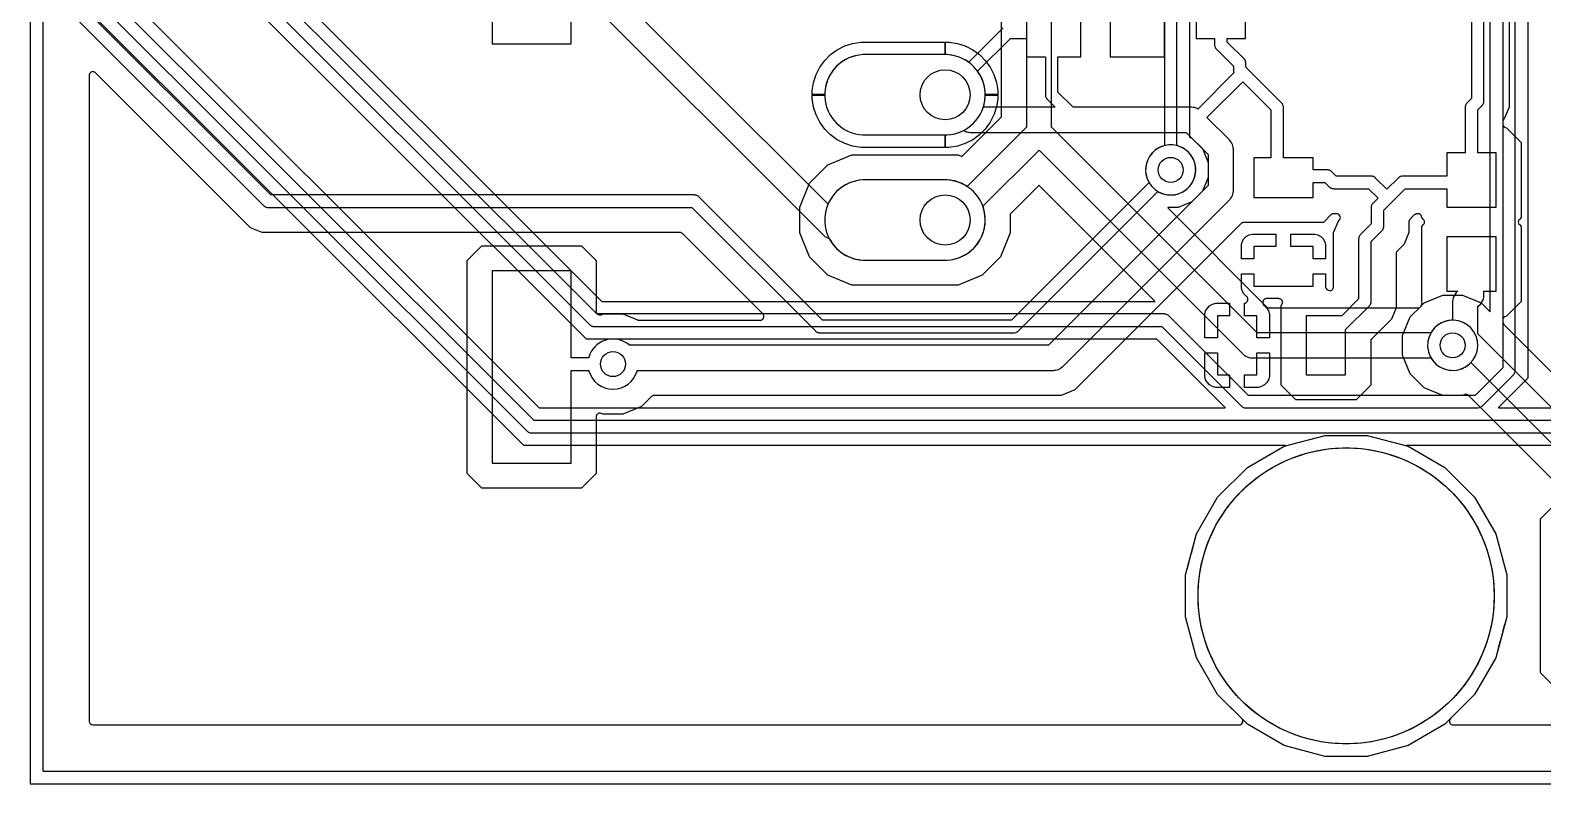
# Model space of a CAD drawing. Header units: millimetres. Extents: x 0 to 50.8, y 0 to 50.8.
# Drawn here: x 0 to 30.66, y 0 to 15.28 of the extents above; entities that cross this region are included whole.
import ezdxf

# ---------------------------------------------------------------- set-up
doc = ezdxf.new("R2010")
doc.units = ezdxf.units.MM

msp = doc.modelspace()

# ---------------------------------------------------------------- linework, layer by layer
at = {"layer": '16_copper'}
for points in [[(31.623, 31.803), (23.024, 23.204), (23.021, 23.2), (23.017, 23.196, 0.11143), (22.991, 23.146), (22.99, 23.139), (22.988, 23.129), (22.988, 23.12), (22.987, 23.114), (22.987, 12.938), (22.973, 12.935, 0.893655), (23.143, 11.938), (23.199, 11.944, 0.797474), (23.255, 12.935), (23.241, 12.938), (23.241, 23.061), (31.84, 31.66)], [(20.193, 22.241), (20.193, 13.313), (18.989, 12.109), (18.96, 12.128, 0.123338), (18.582, 12.243), (16.876, 12.243), (16.797, 12.235, 0.906347), (16.876, 10.617), (18.582, 10.617), (18.661, 10.625, 0.472964), (19.308, 11.704), (19.306, 11.708), (20.447, 12.849), (24.585, 8.71), (24.6, 8.698), (24.615, 8.685, 0.118893), (24.725, 8.639), (24.765, 8.636, 0.000218), (24.765, 8.636), (28.389, 8.636), (28.414, 8.596, 0.257952), (28.858, 8.382), (28.914, 8.388, 1), (28.744, 9.392), (28.688, 9.379, 0.169907), (28.414, 9.184), (28.389, 9.144), (24.87, 9.144), (20.701, 13.313), (20.701, 22.352)], [(3.632, 17.016), (11.34, 9.308), (11.344, 9.305), (11.348, 9.301, 0.11143), (11.398, 9.275), (11.405, 9.274), (11.415, 9.272), (11.424, 9.272), (11.43, 9.271), (22.934, 9.271), (24.548, 7.657), (24.552, 7.654), (24.556, 7.65, 0.11143), (24.606, 7.624), (24.613, 7.623), (24.623, 7.621), (24.632, 7.621), (24.638, 7.62), (29.337, 7.62), (29.342, 7.621), (29.348, 7.62, 0.111436), (29.401, 7.637), (29.407, 7.642), (29.415, 7.647), (29.422, 7.653), (29.427, 7.657), (30.062, 8.292), (30.065, 8.296), (30.069, 8.3, 0.11143), (30.095, 8.35), (30.096, 8.357), (30.098, 8.367), (30.098, 8.376), (30.099, 8.382), (30.099, 18.669)], [(29.845, 18.616), (29.845, 8.435), (29.284, 7.874), (24.691, 7.874), (23.077, 9.488), (23.073, 9.491), (23.069, 9.495, 0.11143), (23.019, 9.521), (23.012, 9.522), (23.002, 9.524), (22.993, 9.524), (22.987, 9.525), (11.483, 9.525), (3.862, 17.146)], [(0.418, 16.801), (10.07, 7.149), (10.074, 7.146), (10.078, 7.142, 0.11143), (10.128, 7.116), (10.135, 7.115), (10.145, 7.113), (10.154, 7.113), (10.16, 7.112), (33.401, 7.112)]]:
    msp.add_lwpolyline(points, format="xyb", dxfattribs=at)
for points in [[(23.495, 22.955), (23.495, 13.116), (23.497, 13.112), (23.497, 13.112), (23.546, 13.092), (23.76, 12.878), (23.876, 12.598), (23.876, 12.294), (23.76, 12.014), (23.546, 11.8), (23.266, 11.684), (23.058, 11.684), (23.057, 11.683), (23.056, 11.684), (23.056, 11.683), (23.054, 11.681), (23.056, 11.679), (23.055, 11.677), (25.079, 9.653), (25.082, 9.653), (25.082, 9.652), (28.152, 9.652), (28.154, 9.653), (28.155, 9.653), (28.253, 9.751), (28.627, 9.906), (29.031, 9.906), (29.405, 9.751), (29.584, 9.572), (29.585, 9.572), (29.586, 9.571), (29.587, 9.571), (29.589, 9.571), (29.589, 9.573), (29.591, 9.574), (29.591, 18.51)], [(4.227, 17.14), (11.587, 9.78), (11.589, 9.78), (11.589, 9.779), (22.789, 9.779), (22.79, 9.78), (22.791, 9.779), (22.791, 9.78), (22.793, 9.782), (22.791, 9.784), (22.792, 9.786), (20.45, 12.128), (20.445, 12.128), (20.445, 12.127), (20.444, 12.128), (19.864, 11.547), (19.864, 11.545), (19.863, 11.545), (19.863, 11.167), (19.662, 10.682), (19.29, 10.31), (18.805, 10.109), (16.654, 10.109), (16.168, 10.31), (15.797, 10.682), (15.596, 11.167), (15.596, 11.693), (15.797, 12.178), (16.168, 12.55), (16.654, 12.751), (18.805, 12.751), (18.878, 12.72), (18.882, 12.721), (18.883, 12.721), (19.684, 13.522), (19.684, 13.524), (19.685, 13.525), (19.685, 13.525), (19.685, 13.525), (19.685, 21.788)], [(30.353, 18.827), (30.353, 8.224), (30.129, 8), (29.756, 7.627), (29.755, 7.626), (29.755, 7.625), (29.755, 7.624), (29.755, 7.622), (29.757, 7.622), (29.758, 7.62), (33.242, 7.62)], [(33.348, 7.366), (10.213, 7.366), (0.635, 16.944)], [(0.89, 17.048), (10.317, 7.621), (10.319, 7.621), (10.319, 7.62), (24.217, 7.62), (24.217, 7.621), (24.218, 7.62), (24.219, 7.621), (24.22, 7.623), (24.219, 7.625), (24.219, 7.627), (22.83, 9.016), (22.828, 9.016), (22.828, 9.017), (11.272, 9.017), (3.575, 16.715)], [(0.258, 16.593), (0.258, 0.262), (0.261, 0.258), (0.261, 0.259), (0.262, 0.258), (50.538, 0.258)], [(33.559, 6.858), (27.898, 6.858), (27.896, 6.857), (27.894, 6.856), (27.894, 6.856), (27.894, 6.855), (27.895, 6.853), (27.897, 6.85), (27.926, 6.842), (28.668, 6.414), (29.274, 5.808), (29.702, 5.066), (29.924, 4.238), (29.924, 3.382), (29.886, 3.239), (29.886, 3.239), (29.886, 3.239), (29.885, 3.235), (29.885, 3.235), (29.885, 3.235), (29.884, 3.231), (29.884, 3.231), (29.884, 3.231), (29.883, 3.227), (29.883, 3.227), (29.883, 3.227), (29.842, 3.075), (29.842, 3.075), (29.842, 3.075), (29.841, 3.071), (29.841, 3.071), (29.841, 3.071), (29.84, 3.067), (29.84, 3.067), (29.84, 3.067), (29.839, 3.063), (29.839, 3.063), (29.839, 3.063), (29.798, 2.911), (29.798, 2.911), (29.798, 2.911), (29.797, 2.907), (29.797, 2.907), (29.797, 2.907), (29.796, 2.903), (29.796, 2.903), (29.796, 2.903), (29.795, 2.899), (29.795, 2.899), (29.795, 2.899), (29.754, 2.747), (29.754, 2.747), (29.754, 2.747), (29.753, 2.743), (29.753, 2.743), (29.753, 2.743), (29.752, 2.739), (29.752, 2.739), (29.752, 2.739), (29.71, 2.583), (29.71, 2.583), (29.71, 2.583), (29.709, 2.579), (29.709, 2.579), (29.709, 2.579), (29.708, 2.575), (29.708, 2.575), (29.708, 2.575), (29.702, 2.554), (29.274, 1.812), (28.668, 1.206), (27.926, 0.778), (27.098, 0.556), (26.242, 0.556), (25.414, 0.778), (24.672, 1.206), (24.066, 1.812), (23.638, 2.554), (23.416, 3.382), (23.416, 4.238), (23.442, 4.337), (23.442, 4.337), (23.442, 4.337), (23.443, 4.341), (23.443, 4.341), (23.443, 4.341), (23.445, 4.345), (23.445, 4.345), (23.445, 4.345), (23.446, 4.349), (23.446, 4.349), (23.446, 4.349), (23.486, 4.501), (23.486, 4.501), (23.486, 4.501), (23.487, 4.505), (23.487, 4.505), (23.487, 4.505), (23.488, 4.509), (23.488, 4.509), (23.488, 4.509), (23.49, 4.513), (23.49, 4.513), (23.49, 4.513), (23.53, 4.665), (23.53, 4.665), (23.53, 4.665), (23.531, 4.669), (23.531, 4.669), (23.531, 4.669), (23.532, 4.673), (23.532, 4.673), (23.532, 4.673), (23.533, 4.677), (23.533, 4.677), (23.533, 4.677), (23.574, 4.829), (23.574, 4.829), (23.574, 4.829), (23.575, 4.833), (23.575, 4.833), (23.575, 4.833), (23.576, 4.837), (23.576, 4.837), (23.576, 4.837), (23.577, 4.841), (23.577, 4.841), (23.577, 4.841), (23.618, 4.993), (23.618, 4.993), (23.618, 4.993), (23.619, 4.997), (23.619, 4.997), (23.619, 4.997), (23.62, 5.001), (23.62, 5.001), (23.62, 5.001), (23.638, 5.066), (24.066, 5.808), (24.672, 6.414), (25.414, 6.842), (25.443, 6.85), (25.445, 6.852), (25.446, 6.853), (25.446, 6.853), (25.446, 6.854), (25.444, 6.856), (25.442, 6.858), (10.002, 6.858), (9.778, 7.082), (9.778, 7.082), (0.265, 16.595)]]:
    msp.add_lwpolyline(points, dxfattribs=at)
for points in [[(15.85, 13.978), (15.85, 14.054), (15.876, 14.22), (15.881, 14.237), (15.881, 14.237), (15.881, 14.237), (15.883, 14.241), (15.883, 14.241), (15.883, 14.241), (15.884, 14.245), (15.884, 14.245), (15.884, 14.245), (15.885, 14.249), (15.885, 14.249), (15.885, 14.249), (15.887, 14.253), (15.887, 14.253), (15.887, 14.253), (15.888, 14.257), (15.888, 14.257), (15.888, 14.257), (15.889, 14.261), (15.889, 14.261), (15.889, 14.261), (15.894, 14.277), (15.894, 14.277), (15.894, 14.277), (15.896, 14.281), (15.896, 14.281), (15.896, 14.281), (15.897, 14.285), (15.897, 14.285), (15.897, 14.285), (15.898, 14.289), (15.898, 14.289), (15.898, 14.289), (15.9, 14.293), (15.9, 14.293), (15.9, 14.293), (15.901, 14.297), (15.901, 14.297), (15.901, 14.297), (15.902, 14.301), (15.902, 14.301), (15.902, 14.301), (15.907, 14.317), (15.907, 14.317), (15.909, 14.321), (15.909, 14.321), (15.909, 14.321), (15.91, 14.325), (15.91, 14.325), (15.91, 14.325), (15.911, 14.329), (15.911, 14.329), (15.911, 14.329), (15.913, 14.333), (15.913, 14.333), (15.913, 14.333), (15.914, 14.337), (15.914, 14.337), (15.914, 14.337), (15.915, 14.341), (15.915, 14.341), (15.915, 14.341), (15.922, 14.361), (15.922, 14.361), (15.922, 14.361), (15.923, 14.365), (15.923, 14.365), (15.923, 14.365), (15.924, 14.369), (15.924, 14.369), (15.924, 14.369), (15.926, 14.373), (15.926, 14.373), (15.926, 14.373), (15.927, 14.377), (15.927, 14.377), (15.927, 14.377), (15.928, 14.38), (16.004, 14.529), (16.103, 14.665), (16.221, 14.784), (16.357, 14.882), (16.507, 14.959), (16.667, 15.011), (16.832, 15.037), (18.534, 15.037), (18.534, 14.783), (16.876, 14.783), (16.797, 14.775, 0.357805), (16.104, 14.01), (16.104, 13.978)], [(19.355, 13.978), (19.355, 14.01, 0.385742), (18.582, 14.783), (18.55, 14.783), (18.55, 15.037), (18.626, 15.037), (18.792, 15.011), (18.952, 14.959), (19.101, 14.882), (19.237, 14.784), (19.356, 14.665), (19.454, 14.529), (19.531, 14.38), (19.583, 14.22), (19.609, 14.054), (19.609, 13.978)], [(16.832, 12.903), (16.667, 12.929), (16.507, 12.981), (16.357, 13.058), (16.221, 13.156), (16.103, 13.275), (16.004, 13.411), (15.928, 13.56), (15.876, 13.72), (15.85, 13.886), (15.85, 13.962), (16.104, 13.962), (16.104, 13.93, 0.385742), (16.876, 13.157), (18.534, 13.157), (18.534, 12.903)], [(18.55, 12.903), (18.55, 13.157), (18.582, 13.157, 0.385742), (19.355, 13.93), (19.355, 13.962), (19.609, 13.962), (19.609, 13.886), (19.583, 13.72), (19.582, 13.719), (19.582, 13.719), (19.582, 13.719), (19.581, 13.715), (19.581, 13.715), (19.581, 13.715), (19.58, 13.711), (19.58, 13.711), (19.58, 13.711), (19.578, 13.707), (19.578, 13.707), (19.578, 13.707), (19.573, 13.691), (19.573, 13.691), (19.573, 13.691), (19.572, 13.687), (19.572, 13.687), (19.572, 13.687), (19.571, 13.683), (19.571, 13.683), (19.571, 13.683), (19.569, 13.679), (19.569, 13.679), (19.569, 13.679), (19.568, 13.675), (19.568, 13.675), (19.568, 13.675), (19.567, 13.671), (19.567, 13.671), (19.567, 13.671), (19.565, 13.667), (19.565, 13.667), (19.565, 13.667), (19.56, 13.651), (19.56, 13.651), (19.559, 13.647), (19.559, 13.647), (19.559, 13.647), (19.558, 13.643), (19.558, 13.643), (19.558, 13.643), (19.556, 13.639), (19.556, 13.639), (19.556, 13.639), (19.555, 13.635), (19.555, 13.635), (19.555, 13.635), (19.554, 13.631), (19.554, 13.631), (19.554, 13.631), (19.552, 13.627), (19.552, 13.627), (19.552, 13.627), (19.546, 13.607), (19.546, 13.607), (19.546, 13.607), (19.545, 13.603), (19.545, 13.603), (19.545, 13.603), (19.543, 13.599), (19.543, 13.599), (19.543, 13.599), (19.542, 13.595), (19.542, 13.595), (19.542, 13.595), (19.541, 13.591), (19.541, 13.591), (19.541, 13.591), (19.539, 13.587), (19.539, 13.587), (19.539, 13.587), (19.538, 13.583), (19.538, 13.583), (19.538, 13.583), (19.533, 13.567), (19.533, 13.567), (19.532, 13.563), (19.532, 13.563), (19.532, 13.563), (19.531, 13.56), (19.454, 13.411), (19.356, 13.275), (19.237, 13.156), (19.101, 13.058), (18.952, 12.981), (18.792, 12.929), (18.626, 12.903)]]:
    msp.add_lwpolyline(points, format="xyb", close=True, dxfattribs=at)
at = {"layer": '1_copper'}
for points in [[(9.36, 18.9), (9.36, 15), (10.96, 15), (10.96, 16.24), (16.076, 11.123), (16.091, 11.111), (16.106, 11.098, 0.079275), (16.177, 11.061), (16.194, 11.058), (16.218, 11.012), (16.263, 10.945, 0.224557), (16.876, 10.617), (18.582, 10.617), (18.661, 10.625, 0.906347), (18.582, 12.243), (16.876, 12.243), (16.797, 12.235, 0.250488), (16.181, 11.778), (16.169, 11.749), (10.963, 16.955)], [(0.418, 16.039), (4.736, 11.721), (4.74, 11.718), (4.744, 11.714, 0.11143), (4.794, 11.688), (4.801, 11.687), (4.811, 11.685), (4.82, 11.685), (4.826, 11.684), (13.409, 11.684), (15.912, 9.181), (15.916, 9.178), (15.92, 9.174, 0.11143), (15.97, 9.148), (15.977, 9.147), (15.987, 9.145), (15.996, 9.145), (16.002, 9.144), (19.939, 9.144), (19.944, 9.145), (19.95, 9.144, 0.111436), (20.003, 9.161), (20.009, 9.166), (20.017, 9.171), (20.024, 9.177), (20.029, 9.181), (22.856, 12.008), (22.868, 12.001, 1), (23.36, 12.891), (23.309, 12.916, 0.709538), (22.669, 12.2), (22.676, 12.188), (19.886, 9.398), (16.055, 9.398), (13.552, 11.901), (13.548, 11.904), (13.544, 11.908, 0.11143), (13.494, 11.934), (13.487, 11.935), (13.477, 11.937), (13.468, 11.937), (13.462, 11.938), (4.879, 11.938), (0.635, 16.182)], [(23.63, 16.21), (23.63, 15.11), (24.003, 15.11), (24.003, 14.986), (24.004, 14.981), (24.003, 14.975, 0.111436), (24.02, 14.922), (24.025, 14.916), (24.03, 14.908), (24.036, 14.901), (24.04, 14.896), (24.384, 14.552), (24.384, 14.478), (24.385, 14.473), (24.384, 14.467, 0.089897), (24.396, 14.423), (24.399, 14.419), (24.399, 14.419), (23.662, 13.681), (23.651, 13.688, 0.079275), (23.575, 13.713), (23.535, 13.716, 0.000218), (23.535, 13.716), (21.135, 13.716), (20.828, 14.023), (20.828, 14.74), (21.29, 14.74), (21.29, 15.74)], [(29.21, 15.875), (29.21, 13.896), (29.12, 13.806), (29.117, 13.802), (29.113, 13.798, 0.11143), (29.087, 13.748), (29.086, 13.741), (29.084, 13.731), (29.084, 13.722), (29.083, 13.716), (29.083, 12.79), (28.71, 12.79), (28.71, 12.319), (27.813, 12.319), (27.808, 12.318), (27.802, 12.319, 0.111436), (27.749, 12.302), (27.743, 12.297), (27.735, 12.292), (27.728, 12.286), (27.723, 12.282), (27.495, 12.054), (27.268, 12.282), (27.264, 12.285), (27.26, 12.289, 0.11143), (27.21, 12.315), (27.203, 12.316), (27.193, 12.318), (27.184, 12.318), (27.178, 12.319), (26.469, 12.319), (26.379, 12.409), (26.375, 12.412), (26.371, 12.416, 0.11143), (26.321, 12.442), (26.314, 12.443), (26.304, 12.445), (26.295, 12.445), (26.289, 12.446), (26, 12.446), (26, 12.69), (25.4, 12.69), (25.4, 13.716), (25.399, 13.721), (25.4, 13.727, 0.111436), (25.383, 13.78), (25.378, 13.786), (25.373, 13.794), (25.367, 13.801), (25.363, 13.806), (24.638, 14.531), (24.638, 14.605, 0.133078), (24.621, 14.669), (24.616, 14.675), (24.611, 14.683), (24.605, 14.69), (24.601, 14.695), (24.257, 15.039), (24.257, 15.11), (24.63, 15.11), (24.63, 16.21)], [(19.722, 15.33), (19.02, 14.628), (18.96, 14.668, 0.123338), (18.582, 14.783), (16.876, 14.783), (16.797, 14.775, 0.906347), (16.876, 13.157), (18.582, 13.157), (18.661, 13.165, 0.049127), (18.816, 13.204), (18.89, 13.234), (18.915, 13.248), (18.917, 13.246), (18.934, 13.236, 0.079275), (19.01, 13.211), (19.05, 13.208, 0.000218), (19.05, 13.208), (23.43, 13.208), (23.876, 12.762), (23.876, 12.13), (20.636, 8.89), (12.148, 8.89), (12.105, 8.924, 0.516613), (11.322, 8.65), (11.319, 8.636), (10.96, 8.636), (10.96, 10.4), (9.36, 10.4), (9.36, 6.5), (10.96, 6.5), (10.96, 8.382), (11.319, 8.382), (11.322, 8.368, 0.752579), (12.3, 8.368), (12.303, 8.382), (20.741, 8.382), (20.76, 8.384), (20.78, 8.385, 0.118891), (20.89, 8.43), (20.92, 8.456), (20.92, 8.456), (20.92, 8.456), (24.31, 11.846), (24.322, 11.861), (24.335, 11.875, 0.118893), (24.381, 11.985), (24.384, 12.025, 0.000218), (24.384, 12.025), (24.384, 12.867), (24.382, 12.886), (24.381, 12.906, 0.118891), (24.336, 13.016), (24.31, 13.046), (24.31, 13.046), (24.31, 13.046), (23.848, 13.508), (24.575, 14.235), (25.146, 13.663), (25.146, 12.69), (24.8, 12.69), (24.8, 11.89), (26, 11.89), (26, 12.192), (26.236, 12.192), (26.326, 12.102), (26.33, 12.099), (26.334, 12.095, 0.11143), (26.384, 12.069), (26.391, 12.068), (26.401, 12.066), (26.41, 12.066), (26.416, 12.065), (27.125, 12.065), (27.316, 11.875), (27.215, 11.774), (27.212, 11.77), (27.208, 11.766, 0.11143), (27.182, 11.716), (27.181, 11.709), (27.179, 11.699), (27.179, 11.69), (27.178, 11.684), (27.178, 11.356), (26.961, 11.139), (26.958, 11.135), (26.954, 11.131, 0.11143), (26.928, 11.081), (26.927, 11.074), (26.925, 11.064), (26.925, 11.055), (26.924, 11.049), (26.924, 9.832), (26.582, 9.49), (25.86, 9.49), (25.86, 8.29), (26.66, 8.29), (26.66, 9.208), (27.141, 9.689), (27.144, 9.693), (27.148, 9.697, 0.11143), (27.174, 9.747), (27.175, 9.754), (27.177, 9.764), (27.177, 9.773), (27.178, 9.779), (27.178, 10.996), (27.395, 11.213), (27.398, 11.217), (27.402, 11.221, 0.11143), (27.428, 11.271), (27.429, 11.278), (27.431, 11.288), (27.431, 11.297), (27.432, 11.303), (27.432, 11.631), (27.866, 12.065), (28.71, 12.065), (28.71, 11.69), (29.71, 11.69), (29.71, 12.79), (29.337, 12.79), (29.337, 13.663), (29.427, 13.753), (29.43, 13.757), (29.434, 13.761, 0.11143), (29.46, 13.811), (29.461, 13.818), (29.463, 13.828), (29.463, 13.837), (29.464, 13.843), (29.464, 15.822)], [(29.972, 15.58), (29.972, 13.717), (29.875, 13.483), (29.867, 13.475, 0.099886), (29.851, 13.45), (29.848, 13.442), (29.848, 13.44), (29.847, 13.437), (29.846, 13.43), (29.845, 13.421), (29.845, 13.374, 0.182567), (29.864, 13.324), (29.868, 13.321, 0.15277), (29.92, 13.298), (30.218, 13.001), (30.218, 11.48), (30.182, 11.444, 0.414222), (30.182, 11.336), (30.218, 11.301), (30.218, 9.78), (29.92, 9.482), (29.916, 9.481, 0.256284), (29.855, 9.442), (29.852, 9.437, 0.077669), (29.845, 9.406), (29.845, 9.364, 0.14431), (29.857, 9.323), (29.862, 9.317), (29.867, 9.31), (31.789, 7.388)], [(30.966, 6.057), (29.15, 7.872), (29.149, 7.873), (29.148, 7.875, 0.218345), (29.087, 7.894), (29.077, 7.891), (29.069, 7.89, 0.005229), (29.067, 7.889), (29.031, 7.874), (28.627, 7.874), (28.253, 8.029), (27.968, 8.314), (27.813, 8.688), (27.813, 9.092), (27.968, 9.466), (28.188, 9.686), (28.191, 9.69, 0.260143), (28.203, 9.772), (28.202, 9.773), (28.202, 11.301), (28.238, 11.336, 0.414222), (28.238, 11.444), (28.202, 11.48), (28.202, 11.481, 0.177966), (28.176, 11.539), (28.171, 11.542, 0.123524), (28.126, 11.557), (28.108, 11.557, 0.131012), (28.066, 11.545), (28.061, 11.54), (28.054, 11.535), (28.045, 11.526), (28.045, 11.526), (27.962, 11.443), (27.957, 11.437), (27.952, 11.43, 0.087651), (27.942, 11.405), (27.941, 11.398), (27.94, 11.389), (27.94, 11.177), (27.843, 10.943), (27.708, 10.808), (27.703, 10.802), (27.698, 10.795, 0.087651), (27.688, 10.77), (27.687, 10.763), (27.686, 10.754), (27.686, 9.653), (27.589, 9.419), (27.4, 9.23), (27.19, 9.02), (27.188, 9.017), (27.187, 9.016), (27.184, 9.012), (27.18, 9.007, 0.01577), (27.177, 9.003), (27.176, 9), (27.175, 8.998), (27.174, 8.993), (27.171, 8.987, 0.015767), (27.17, 8.983), (27.17, 8.979), (27.169, 8.977), (27.169, 8.972), (27.168, 8.967), (27.168, 8.08), (26.871, 7.782), (25.65, 7.782), (25.352, 8.08), (25.352, 9.7), (25.358, 9.706, 0.572911), (25.325, 9.833), (25.316, 9.834), (25.309, 9.836, 0.015791), (25.304, 9.836), (25.053, 9.836), (25.051, 9.836), (25.049, 9.836, 0.559597), (24.998, 9.707), (25.006, 9.701), (25.012, 9.695, 0.013627), (25.016, 9.693), (25.063, 9.646), (25.097, 9.588), (25.114, 9.523), (25.114, 9.042), (24.86, 9.042), (24.86, 9.49), (24.612, 9.49), (24.612, 9.744), (24.62, 9.746), (24.629, 9.747, 0.491365), (24.662, 9.873), (24.654, 9.88), (24.648, 9.885, 0.013634), (24.644, 9.887), (24.597, 9.934), (24.563, 9.992), (24.546, 10.057), (24.546, 10.338), (24.8, 10.338), (24.8, 10.09), (26, 10.09), (26, 10.338), (26.254, 10.338), (26.254, 10.074), (26.255, 10.069, 0.359208), (26.33, 9.998), (26.34, 9.998, 0.414214), (26.416, 10.074), (26.416, 11.175), (26.513, 11.409), (26.531, 11.427, 0.572911), (26.498, 11.554), (26.489, 11.555), (26.482, 11.557), (26.479, 11.557), (26.477, 11.557), (26.417, 11.557, 0.14431), (26.376, 11.545), (26.37, 11.54), (26.363, 11.535), (26.21, 11.382), (24.596, 11.382), (24.588, 11.381), (24.579, 11.38, 0.087654), (24.555, 11.37), (24.549, 11.365), (24.542, 11.36), (21.172, 7.99), (20.892, 7.874), (12.644, 7.874), (12.636, 7.873), (12.628, 7.872, 0.087654), (12.603, 7.862), (12.597, 7.857), (12.591, 7.852), (12.387, 7.648), (12.013, 7.493), (11.609, 7.493), (11.573, 7.508, 0.458576), (11.47, 7.456), (11.469, 7.448), (11.468, 7.437), (11.468, 6.29), (11.17, 5.992), (9.15, 5.992), (8.852, 6.29), (8.852, 10.61), (9.15, 10.908), (11.17, 10.908), (11.468, 10.61), (11.468, 9.581), (11.469, 9.571), (11.47, 9.561, 0.383484), (11.556, 9.505), (11.563, 9.508), (11.573, 9.51), (11.609, 9.525), (12.013, 9.525), (12.306, 9.404), (12.31, 9.403), (12.314, 9.401, 0.068909), (12.335, 9.398), (14.793, 9.398), (14.796, 9.398), (14.799, 9.398, 0.54841), (14.86, 9.511), (14.854, 9.518), (14.85, 9.525, 0.015772), (14.847, 9.528), (13.221, 11.154), (13.215, 11.159), (13.208, 11.164, 0.087651), (13.183, 11.174), (13.176, 11.175), (13.167, 11.176), (4.7, 11.176), (4.466, 11.273), (4.277, 11.462), (4.277, 11.462), (1.324, 14.415), (1.322, 14.417), (1.32, 14.419, 0.54841), (1.197, 14.382), (1.195, 14.373), (1.194, 14.366, 0.01577), (1.194, 14.361), (1.194, 1.27), (1.195, 1.264, 0.392588), (1.27, 1.194), (24.5, 1.194), (24.503, 1.194), (24.506, 1.194, 0.54841), (24.567, 1.307), (24.562, 1.314), (24.558, 1.32, 0.015772), (24.554, 1.324), (24.066, 1.812), (23.638, 2.554), (23.416, 3.382), (23.416, 4.238), (23.638, 5.066), (24.066, 5.808), (24.672, 6.414), (25.414, 6.842), (26.242, 7.064), (27.098, 7.064), (27.926, 6.842), (28.668, 6.414), (29.274, 5.808), (29.702, 5.066), (29.924, 4.238), (29.924, 3.382), (29.702, 2.554), (29.274, 1.812), (28.786, 1.324), (28.784, 1.322), (28.782, 1.32, 0.54841), (28.819, 1.197), (28.828, 1.195), (28.835, 1.194, 0.01577), (28.84, 1.194), (48.26, 1.194)], [(31.75, 6.709), (29.337, 9.122), (29.337, 9.674), (29.39, 9.726, 0.158205), (29.461, 9.866), (29.464, 9.906, 0.000218), (29.464, 9.906), (29.464, 9.99), (29.71, 9.99), (29.71, 11.09), (28.71, 11.09), (28.71, 9.99), (28.935, 9.99), (28.903, 9.959, 0.158205), (28.832, 9.819), (28.829, 9.779, 0.000218), (28.829, 9.779), (28.829, 9.398), (28.8, 9.398, 1), (28.858, 8.382), (28.914, 8.388, 0.141176), (29.168, 8.511), (29.199, 8.542), (31.496, 6.245)]]:
    msp.add_lwpolyline(points, format="xyb", dxfattribs=at)
for points in [[(22.99, 15.74), (22.479, 15.74), (22.479, 16.07), (22.519, 16.095, 1), (21.931, 16.925), (21.886, 16.889, 0.66818), (22.196, 16.002), (22.225, 16.002), (22.225, 15.74), (21.89, 15.74), (21.89, 14.74), (22.99, 14.74)], [(19.314, 13.716), (19.331, 13.772, 0.222062), (19.2, 14.448), (19.865, 15.113), (20.19, 15.113), (20.19, 14.74), (20.574, 14.74), (20.574, 13.97), (20.575, 13.965), (20.574, 13.959, 0.111436), (20.591, 13.906), (20.596, 13.9), (20.601, 13.892), (20.607, 13.885), (20.611, 13.88), (20.775, 13.716)]]:
    msp.add_lwpolyline(points, format="xyb", close=True, dxfattribs=at)
for points in [[(24.546, 10.642), (24.546, 10.924), (24.563, 10.988), (24.597, 11.046), (24.644, 11.093), (24.702, 11.127), (24.767, 11.144), (25.248, 11.144), (25.248, 10.89), (24.8, 10.89), (24.8, 10.642)], [(26, 10.642), (26, 10.89), (25.552, 10.89), (25.552, 11.144), (26.033, 11.144), (26.098, 11.127), (26.156, 11.093), (26.203, 11.046), (26.237, 10.988), (26.254, 10.924), (26.254, 10.642)], [(23.806, 9.042), (23.806, 9.523), (23.823, 9.588), (23.857, 9.646), (23.904, 9.693), (23.962, 9.727), (24.027, 9.744), (24.308, 9.744), (24.308, 9.49), (24.06, 9.49), (24.06, 9.042)], [(24.027, 8.036), (23.962, 8.053), (23.904, 8.087), (23.857, 8.134), (23.823, 8.192), (23.806, 8.257), (23.806, 8.738), (24.06, 8.738), (24.06, 8.29), (24.308, 8.29), (24.308, 8.036)], [(24.612, 8.036), (24.612, 8.29), (24.86, 8.29), (24.86, 8.738), (25.114, 8.738), (25.114, 8.257), (25.097, 8.192), (25.063, 8.134), (25.016, 8.087), (24.958, 8.053), (24.894, 8.036)]]:
    msp.add_lwpolyline(points, close=True, dxfattribs=at)
msp.add_lwpolyline([(30.905, 1.952), (30.607, 2.25), (30.607, 5.37), (30.905, 5.668)], dxfattribs=at)
at = {"layer": 'drills_NPTH'}
msp.add_circle((26.67, 3.81), 3, dxfattribs=at)
at = {"layer": 'drills_PTH'}
for centre in [(18.542, 13.97), (18.542, 11.43)]:
    msp.add_circle(centre, 0.508, dxfattribs=at)
at = {"layer": 'drills_via_1_16'}
for centre in [(23.114, 12.446), (28.829, 8.89), (11.811, 8.509)]:
    msp.add_circle(centre, 0.254, dxfattribs=at)
at = {"layer": 'holes'}
msp.add_lwpolyline([(29.67, 3.736), (29.663, 3.589), (29.648, 3.443), (29.627, 3.297), (29.598, 3.152), (29.562, 3.01), (29.519, 2.869), (29.47, 2.73), (29.413, 2.594), (29.35, 2.461), (29.281, 2.331), (29.205, 2.205), (29.123, 2.082), (29.036, 1.964), (28.942, 1.85), (28.843, 1.741), (28.739, 1.637), (28.63, 1.538), (28.516, 1.444), (28.398, 1.357), (28.275, 1.275), (28.149, 1.199), (28.019, 1.13), (27.886, 1.067), (27.75, 1.01), (27.611, 0.961), (27.47, 0.918), (27.328, 0.882), (27.183, 0.853), (27.037, 0.832), (26.891, 0.817), (26.744, 0.81), (26.596, 0.81), (26.449, 0.817), (26.303, 0.832), (26.157, 0.853), (26.012, 0.882), (25.87, 0.918), (25.729, 0.961), (25.59, 1.01), (25.454, 1.067), (25.321, 1.13), (25.191, 1.199), (25.065, 1.275), (24.942, 1.357), (24.824, 1.444), (24.71, 1.538), (24.601, 1.637), (24.497, 1.741), (24.398, 1.85), (24.304, 1.964), (24.217, 2.082), (24.135, 2.205), (24.059, 2.331), (23.99, 2.461), (23.927, 2.594), (23.87, 2.73), (23.821, 2.869), (23.778, 3.01), (23.742, 3.152), (23.713, 3.297), (23.692, 3.443), (23.677, 3.589), (23.67, 3.736), (23.67, 3.884), (23.677, 4.031), (23.692, 4.177), (23.713, 4.323), (23.742, 4.468), (23.778, 4.61), (23.821, 4.751), (23.87, 4.89), (23.927, 5.026), (23.99, 5.159), (24.059, 5.289), (24.135, 5.415), (24.217, 5.538), (24.304, 5.656), (24.398, 5.77), (24.497, 5.879), (24.601, 5.983), (24.71, 6.082), (24.824, 6.176), (24.942, 6.263), (25.065, 6.345), (25.191, 6.421), (25.321, 6.49), (25.454, 6.553), (25.59, 6.61), (25.729, 6.659), (25.87, 6.702), (26.012, 6.738), (26.157, 6.767), (26.303, 6.788), (26.449, 6.803), (26.596, 6.81), (26.744, 6.81), (26.891, 6.803), (27.037, 6.788), (27.183, 6.767), (27.328, 6.738), (27.47, 6.702), (27.611, 6.659), (27.75, 6.61), (27.886, 6.553), (28.019, 6.49), (28.149, 6.421), (28.275, 6.345), (28.398, 6.263), (28.516, 6.176), (28.63, 6.082), (28.739, 5.983), (28.843, 5.879), (28.942, 5.77), (29.036, 5.656), (29.123, 5.538), (29.205, 5.415), (29.281, 5.289), (29.35, 5.159), (29.413, 5.026), (29.47, 4.89), (29.519, 4.751), (29.562, 4.61), (29.598, 4.468), (29.627, 4.323), (29.648, 4.177), (29.663, 4.031), (29.67, 3.884), (29.67, 3.736)], close=True, dxfattribs=at)
at = {"layer": 'outline'}
msp.add_lwpolyline([(0, 0), (50.8, 0), (50.8, 50.8), (0, 50.8), (0, 0)], close=True, dxfattribs=at)

doc.saveas('drawing.dxf')
